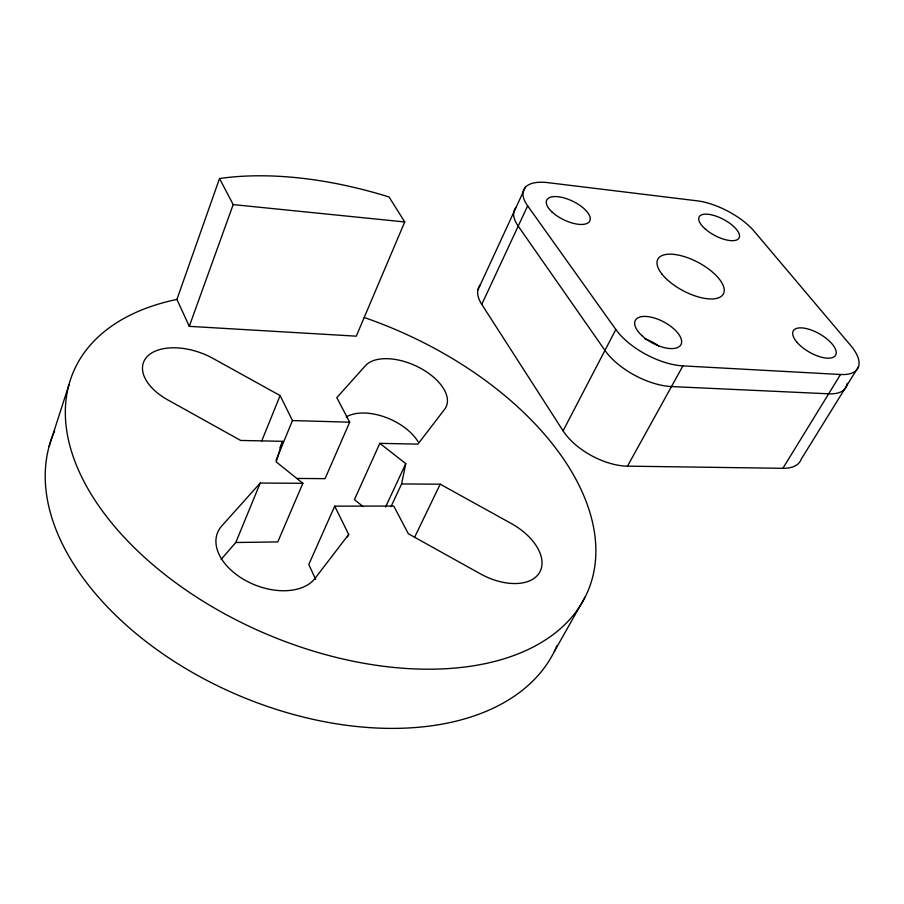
<?xml version="1.0" encoding="UTF-8"?>
<svg xmlns="http://www.w3.org/2000/svg" width="904" height="904" viewBox="0 0 904 904"><rect width="100%" height="100%" fill="white"/><g stroke="black" fill="none" stroke-linecap="round" stroke-linejoin="round"><path stroke-width="1.36" d="M391.025 506.59L401.602 483.945L405.772 463.628L379.838 443.344L354.436 499.618L363.205 506.624M276.036 460.283L292.467 420.575L280.116 395.568L212.79 358.3A49.776 28.273 19.3 0 0 148.087 355.679A49.776 28.273 19.3 0 0 167.771 399.884L240.656 440.44L282.602 441.321L276.172 461.854L302.863 483.312L277.777 541.925L235.786 542.513L221.096 559.418M49.132 446.293L69.009 384.675M176.913 299.439L219.525 178.517A293.178 154.674 23.6 0 1 389.059 196.982L404.732 221.955L356.266 336.164L189.286 326.344L176.913 299.439A279.596 165.375 23.1 0 0 164.347 574.108A279.596 165.375 23.1 0 0 574.594 613.692A279.596 165.375 23.1 0 0 364.21 317.507M189.286 326.344L233.187 204.587L219.525 178.517M261.629 441.22L280.116 395.568M235.786 542.513L260.228 483.052L302.863 483.312M279.924 447.785L282.602 441.321M379.838 443.344L417.908 444.135L444.632 409.263A45.562 24.679 24.2 0 0 420.857 368.425A45.562 24.679 24.2 0 0 365.442 365.702L336.796 397.647L349.69 422.179L325.067 478.657L297.122 478.442M401.602 483.945L440.214 484.182L511.302 523.529A49.72 29.482 27.6 0 1 539.349 572.831A49.72 29.482 27.6 0 1 480.34 573.825L408.337 533.755L393.771 506.059L334.717 506.161L308.772 564.525L315.688 579.385M347.531 536.999L348.695 534.456L334.717 506.161M477.798 290.229L525.348 187.286M385.59 507.008L405.772 463.628M481.764 304.365L527.653 205.852A49.099 21.165 25.8 0 1 547.847 182.642L697.312 200.846A46.319 18.747 27.8 0 1 754.151 231.243L850.551 345.328A50.059 21.447 29.9 0 1 840.539 374.493L782.875 468.306L627.478 466.148A51.031 26.453 28.2 0 1 563.09 430.858L481.764 304.365A47.392 22.905 25.7 0 1 480.306 284.794M414.495 537.484L440.214 484.182M563.09 430.858L615.827 329.497L527.653 205.852M627.478 466.148L682.915 365.883L840.539 374.493M554.288 651.581L585.34 596.629M858.551 366.617L801.181 459.232A48.307 23.199 30.4 0 1 782.875 468.306M348.695 534.456L315.101 578.289A54.183 34.601 21.8 0 1 245.097 580.244A54.183 34.601 21.8 0 1 221.762 525.947L260.228 483.052M292.467 420.575L349.69 422.179M233.187 204.587L404.732 221.955M557.079 645.512A273.177 169.828 22.9 0 1 237.594 694.961A273.177 169.828 22.9 0 1 54.624 430.948M346.232 416.925A44.612 25.448 24 0 1 418.111 441.762M847.24 383.352A49.697 21.82 30 0 1 828.663 393.805L671.48 386.562A52.601 24.984 28 0 1 604.945 350.402L518.207 226.124A48.748 21.538 25.8 0 1 516.082 207.344M644.834 338.842A25.64 12.17 28 0 1 658.767 345.961M682.915 365.883A53.008 24.577 28 0 1 615.827 329.497M796.729 341.983A24.397 10.452 29.9 0 0 834.29 356.651A24.397 10.452 29.9 0 0 812.346 330.435A24.397 10.452 29.9 0 0 796.729 341.983M552.208 212.135A23.933 10.317 25.8 0 0 589.318 221.717A23.933 10.317 25.8 0 0 563.248 197.705A23.933 10.317 25.8 0 0 552.208 212.135M641.795 335.52A25.832 11.978 28 0 0 680.938 344.673A25.832 11.978 28 0 0 651.716 317.304A25.832 11.978 28 0 0 641.795 335.52M705.357 229.085A22.577 9.142 27.8 0 0 739.065 237.978A22.577 9.142 27.8 0 0 712.928 215.186A22.577 9.142 27.8 0 0 705.357 229.085M662.157 274.33A37.075 16.023 27.9 0 0 720.352 296.975A37.075 16.023 27.9 0 0 689.39 258.397A37.075 16.023 27.9 0 0 662.157 274.33"/></g></svg>
